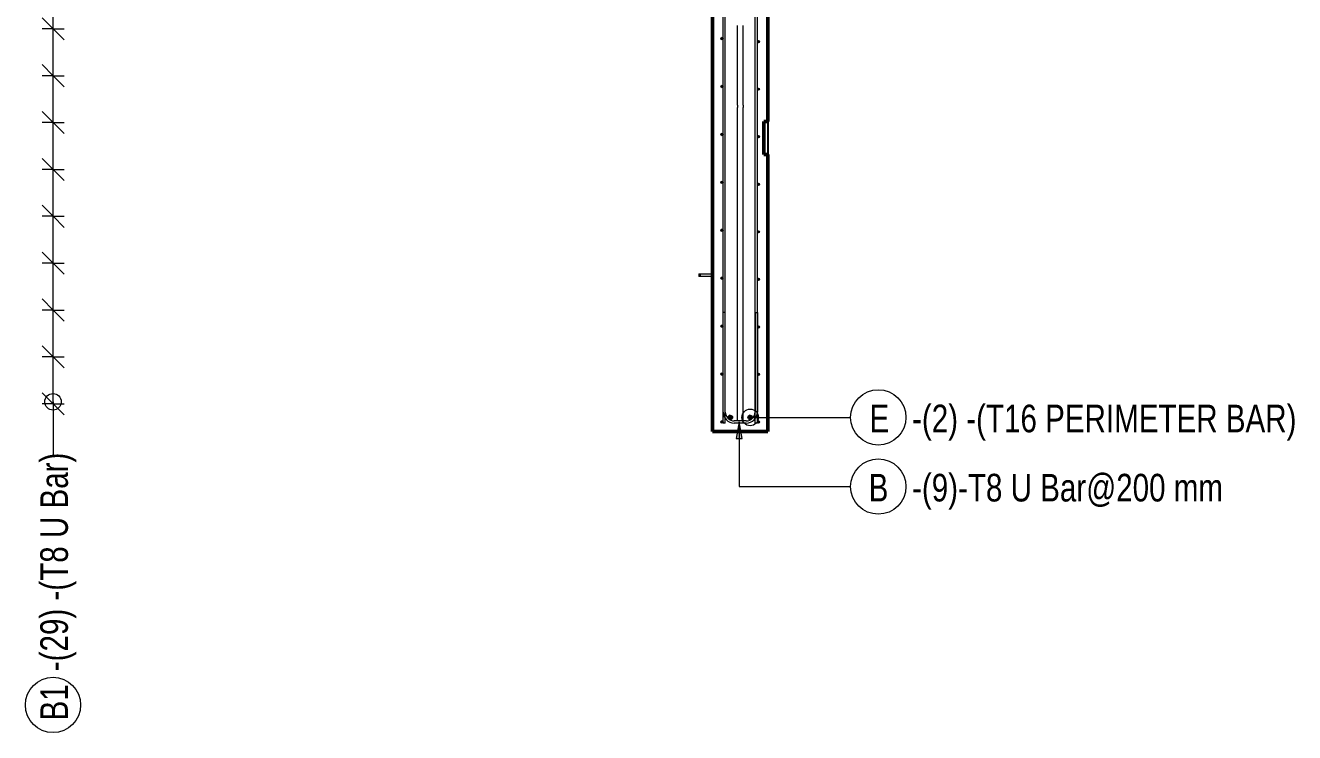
# Model space of a CAD drawing. Header units: millimetres. Extents: x 840 to 20197, y -2485 to 18696.
# Drawn here: x 6832 to 11425, y -2485 to 74 of the extents above; entities that cross this region are included whole.
import ezdxf

# ---------------------------------------------------------------- set-up
doc = ezdxf.new("R2010")
doc.units = ezdxf.units.MM
for name, color, linetype, lineweight in [('A-ANNO-DIMS', 211, 'Continuous', 9), ('A-ANNO-DIMS-40', 211, 'Continuous', 9), ('A-GENM', 13, 'Continuous', 18), ('A-WALL', 113, 'Continuous', 25), ('S-RBAR', 171, 'Continuous', 18), ('S-RBAR-IDEN', 171, 'Continuous', 9)]:
    doc.layers.add(name, color=color, linetype=linetype, lineweight=lineweight)
doc.styles.add('Arial', font='arial.ttf', dxfattribs={"height": 95.25})
doc.styles.add('Nirmala UI Semilight', font='NirmalaS.ttf', dxfattribs={"width": 0.8, "height": 100})
doc.dimstyles.new('Arrow_Filled_-_2_5_NI_UI_1', dxfattribs={"dimscale": 304.8, "dimtxt": 104.736395, "dimasz": 0.262467, "dimexe": 0.131234, "dimexo": 0.0625, "dimgap": 0.131234, "dimtad": 1, "dimdec": 4, "dimzin": 0, "dimdsep": 46, "dimtxsty": 'Arial', "dimblk1": 'OBLIQUE', "dimblk2": 'OBLIQUE', "dimsah": 1, "dimcen": 0.09, "dimazin": 0, "dimtfac": 1, "dimtdec": 4, "dimtix": 1, "dimtmove": 0, "dimatfit": 3, "dimfxl": 0.131234, "dimfxlon": 1, "dimtvp": 1, "dimtolj": 1, "dimtzin": 0, "dimarcsym": 2})

# ---------------------------------------------------------------- blocks, each defined once
blk = doc.blocks.new('RR spread anchor face based - RR-SA-2_5-150-1726819-Elevation Right Copy 1')
at = {"layer": 'A-GENM'}
for p, q in [((17885.4, 3140), (17890.4, 3140)), ((17885.4, 3140), (17885.4, 3130)), ((17890.4, 3130), (17885.4, 3130)), ((17890.4, 3140), (17935.4, 3140)), ((17890.4, 3140), (17890.4, 3130)), ((17935.4, 3130), (17890.4, 3130))]:
    blk.add_line(p, q, dxfattribs=at)
blk = doc.blocks.new('DIMBLOCK27-Elevation Front Copy 1')
at = {"layer": 'A-ANNO-DIMS-40'}
for p, q in [((6932.6, -1125.5), (6892.6, -1085.5)), ((6932.6, -1125.5), (6892.6, -1125.5)), ((6932.6, -1295), (6932.6, -1125.5)), ((6932.6, -1125.5), (6972.6, -1165.5)), ((6932.6, -1125.5), (6972.6, -1125.5)), ((6932.6, -1295), (6892.6, -1255)), ((6932.6, -1295), (6892.6, -1295)), ((6932.6, -1295), (6972.6, -1335)), ((6932.6, -1295), (6972.6, -1295))]:
    blk.add_line(p, q, dxfattribs=at)
blk = doc.blocks.new('_Oblique')
at = {"color": 0, "linetype": 'ByBlock', "lineweight": -2}
blk.add_line((-0.5, -0.5), (0.5, 0.5), dxfattribs=at)
blk = doc.blocks.new('DIMBLOCK28-Elevation Front Copy 1')
at = {"layer": 'A-ANNO-DIMS-40'}
for p, q in [((6932.6, -956), (6892.6, -916)), ((6932.6, -956), (6892.6, -956)), ((6932.6, -1125.5), (6932.6, -956)), ((6932.6, -956), (6972.6, -996)), ((6932.6, -956), (6972.6, -956)), ((6932.6, -1125.5), (6892.6, -1085.5)), ((6932.6, -1125.5), (6892.6, -1125.5)), ((6932.6, -1125.5), (6972.6, -1165.5)), ((6932.6, -1125.5), (6972.6, -1125.5))]:
    blk.add_line(p, q, dxfattribs=at)
blk = doc.blocks.new('DIMBLOCK29-Elevation Front Copy 1')
at = {"layer": 'A-ANNO-DIMS-40'}
for p, q in [((6932.6, -786.5), (6892.6, -746.5)), ((6932.6, -786.5), (6892.6, -786.5)), ((6932.6, -956), (6932.6, -786.5)), ((6932.6, -786.5), (6972.6, -826.5)), ((6932.6, -786.5), (6972.6, -786.5)), ((6932.6, -956), (6892.6, -916)), ((6932.6, -956), (6892.6, -956)), ((6932.6, -956), (6972.6, -996)), ((6932.6, -956), (6972.6, -956))]:
    blk.add_line(p, q, dxfattribs=at)
blk = doc.blocks.new('DIMBLOCK30-Elevation Front Copy 1')
at = {"layer": 'A-ANNO-DIMS-40'}
for p, q in [((6932.6, -617), (6892.6, -577)), ((6932.6, -617), (6892.6, -617)), ((6932.6, -786.5), (6932.6, -617)), ((6932.6, -617), (6972.6, -657)), ((6932.6, -617), (6972.6, -617)), ((6932.6, -786.5), (6892.6, -746.5)), ((6932.6, -786.5), (6892.6, -786.5)), ((6932.6, -786.5), (6972.6, -826.5)), ((6932.6, -786.5), (6972.6, -786.5))]:
    blk.add_line(p, q, dxfattribs=at)
blk = doc.blocks.new('DIMBLOCK31-Elevation Front Copy 1')
at = {"layer": 'A-ANNO-DIMS-40'}
for p, q in [((6932.6, -447.5), (6892.6, -407.5)), ((6932.6, -447.5), (6892.6, -447.5)), ((6932.6, -617), (6932.6, -447.5)), ((6932.6, -447.5), (6972.6, -487.5)), ((6932.6, -447.5), (6972.6, -447.5)), ((6932.6, -617), (6892.6, -577)), ((6932.6, -617), (6892.6, -617)), ((6932.6, -617), (6972.6, -657)), ((6932.6, -617), (6972.6, -617))]:
    blk.add_line(p, q, dxfattribs=at)
blk = doc.blocks.new('DIMBLOCK32-Elevation Front Copy 1')
at = {"layer": 'A-ANNO-DIMS-40'}
for p, q in [((6932.6, -278), (6892.6, -238)), ((6932.6, -278), (6892.6, -278)), ((6932.6, -447.5), (6932.6, -278)), ((6932.6, -278), (6972.6, -318)), ((6932.6, -278), (6972.6, -278)), ((6932.6, -447.5), (6892.6, -407.5)), ((6932.6, -447.5), (6892.6, -447.5)), ((6932.6, -447.5), (6972.6, -487.5)), ((6932.6, -447.5), (6972.6, -447.5))]:
    blk.add_line(p, q, dxfattribs=at)
blk = doc.blocks.new('DIMBLOCK33-Elevation Front Copy 1')
at = {"layer": 'A-ANNO-DIMS-40'}
for p, q in [((6932.6, -108.5), (6892.6, -68.5)), ((6932.6, -108.5), (6892.6, -108.5)), ((6932.6, -278), (6932.6, -108.5)), ((6932.6, -108.5), (6972.6, -148.5)), ((6932.6, -108.5), (6972.6, -108.5)), ((6932.6, -278), (6892.6, -238)), ((6932.6, -278), (6892.6, -278)), ((6932.6, -278), (6972.6, -318)), ((6932.6, -278), (6972.6, -278))]:
    blk.add_line(p, q, dxfattribs=at)
blk = doc.blocks.new('DIMBLOCK34-Elevation Front Copy 1')
at = {"layer": 'A-ANNO-DIMS-40'}
for p, q in [((6932.6, 61), (6892.6, 101)), ((6932.6, 61), (6892.6, 61)), ((6932.6, -108.5), (6932.6, 61)), ((6932.6, 61), (6972.6, 21)), ((6932.6, 61), (6972.6, 61)), ((6932.6, -108.5), (6892.6, -68.5)), ((6932.6, -108.5), (6892.6, -108.5)), ((6932.6, -108.5), (6972.6, -148.5)), ((6932.6, -108.5), (6972.6, -108.5))]:
    blk.add_line(p, q, dxfattribs=at)
blk = doc.blocks.new('DIMBLOCK35-Elevation Front Copy 1')
at = {"layer": 'A-ANNO-DIMS-40'}
for p, q in [((6932.6, 230.5), (6892.6, 270.5)), ((6932.6, 230.5), (6892.6, 230.5)), ((6932.6, 61), (6932.6, 230.5)), ((6932.6, 230.5), (6972.6, 190.5)), ((6932.6, 230.5), (6972.6, 230.5)), ((6932.6, 61), (6892.6, 101)), ((6932.6, 61), (6892.6, 61)), ((6932.6, 61), (6972.6, 21)), ((6932.6, 61), (6972.6, 61))]:
    blk.add_line(p, q, dxfattribs=at)
blk = doc.blocks.new('DIMBLOCK56-Elevation Front Copy 1')
at = {"layer": 'A-ANNO-DIMS-40'}
for p, q in [((6932.6, 3620.5), (6892.6, 3660.5)), ((6932.6, 3620.5), (6892.6, 3620.5)), ((6932.6, -1295), (6932.6, 3620.5)), ((6932.6, 3451), (6932.6, 3620.5)), ((6932.6, 3620.5), (6972.6, 3580.5)), ((6932.6, 3620.5), (6972.6, 3620.5)), ((6932.6, 3451), (6892.6, 3491)), ((6932.6, 3451), (6892.6, 3451)), ((6932.6, 3281.5), (6932.6, 3451)), ((6932.6, 3451), (6972.6, 3411)), ((6932.6, 3451), (6972.6, 3451)), ((6932.6, 3281.5), (6892.6, 3321.5)), ((6932.6, 3281.5), (6892.6, 3281.5)), ((6932.6, 3112), (6932.6, 3281.5)), ((6932.6, 3281.5), (6972.6, 3241.5)), ((6932.6, 3281.5), (6972.6, 3281.5)), ((6932.6, 3112), (6892.6, 3152)), ((6932.6, 3112), (6892.6, 3112)), ((6932.6, 2942.5), (6932.6, 3112)), ((6932.6, 3112), (6972.6, 3072)), ((6932.6, 3112), (6972.6, 3112)), ((6932.6, 2942.5), (6892.6, 2982.5)), ((6932.6, 2942.5), (6892.6, 2942.5)), ((6932.6, 2773), (6932.6, 2942.5)), ((6932.6, 2942.5), (6972.6, 2902.5)), ((6932.6, 2942.5), (6972.6, 2942.5)), ((6932.6, 2773), (6892.6, 2813)), ((6932.6, 2773), (6892.6, 2773)), ((6932.6, 2603.5), (6932.6, 2773)), ((6932.6, 2773), (6972.6, 2733)), ((6932.6, 2773), (6972.6, 2773)), ((6932.6, 2603.5), (6892.6, 2643.5)), ((6932.6, 2603.5), (6892.6, 2603.5)), ((6932.6, 2434), (6932.6, 2603.5)), ((6932.6, 2603.5), (6972.6, 2563.5)), ((6932.6, 2603.5), (6972.6, 2603.5)), ((6932.6, 2434), (6892.6, 2474)), ((6932.6, 2434), (6892.6, 2434)), ((6932.6, 2264.5), (6932.6, 2434)), ((6932.6, 2434), (6972.6, 2394)), ((6932.6, 2434), (6972.6, 2434)), ((6932.6, 2264.5), (6892.6, 2304.5)), ((6932.6, 2264.5), (6892.6, 2264.5)), ((6932.6, 2095), (6932.6, 2264.5)), ((6932.6, 2264.5), (6972.6, 2224.5)), ((6932.6, 2264.5), (6972.6, 2264.5)), ((6932.6, 2095), (6892.6, 2135)), ((6932.6, 2095), (6892.6, 2095)), ((6932.6, 1925.5), (6932.6, 2095)), ((6932.6, 2095), (6972.6, 2055)), ((6932.6, 2095), (6972.6, 2095)), ((6932.6, 1925.5), (6892.6, 1965.5)), ((6932.6, 1925.5), (6892.6, 1925.5)), ((6932.6, 1756), (6932.6, 1925.5)), ((6932.6, 1925.5), (6972.6, 1885.5)), ((6932.6, 1925.5), (6972.6, 1925.5)), ((6932.6, 1756), (6892.6, 1796)), ((6932.6, 1756), (6892.6, 1756)), ((6932.6, 1586.5), (6932.6, 1756)), ((6932.6, 1756), (6972.6, 1716)), ((6932.6, 1756), (6972.6, 1756)), ((6932.6, 1586.5), (6892.6, 1626.5)), ((6932.6, 1586.5), (6892.6, 1586.5)), ((6932.6, 1417), (6932.6, 1586.5)), ((6932.6, 1586.5), (6972.6, 1546.5)), ((6932.6, 1586.5), (6972.6, 1586.5)), ((6932.6, 1417), (6892.6, 1457)), ((6932.6, 1417), (6892.6, 1417)), ((6932.6, 1247.5), (6932.6, 1417)), ((6932.6, 1417), (6972.6, 1377)), ((6932.6, 1417), (6972.6, 1417)), ((6932.6, 1247.5), (6892.6, 1287.5)), ((6932.6, 1247.5), (6892.6, 1247.5)), ((6932.6, 1078), (6932.6, 1247.5)), ((6932.6, 1247.5), (6972.6, 1207.5)), ((6932.6, 1247.5), (6972.6, 1247.5)), ((6932.6, 1078), (6892.6, 1118)), ((6932.6, 1078), (6892.6, 1078)), ((6932.6, 908.5), (6932.6, 1078)), ((6932.6, 1078), (6972.6, 1038)), ((6932.6, 1078), (6972.6, 1078)), ((6932.6, 908.5), (6892.6, 948.5)), ((6932.6, 908.5), (6892.6, 908.5)), ((6932.6, 739), (6932.6, 908.5)), ((6932.6, 908.5), (6972.6, 868.5)), ((6932.6, 908.5), (6972.6, 908.5)), ((6932.6, 739), (6892.6, 779)), ((6932.6, 739), (6892.6, 739)), ((6932.6, 569.5), (6932.6, 739)), ((6932.6, 739), (6972.6, 699)), ((6932.6, 739), (6972.6, 739)), ((6932.6, 569.5), (6892.6, 609.5)), ((6932.6, 569.5), (6892.6, 569.5)), ((6932.6, 400), (6932.6, 569.5)), ((6932.6, 569.5), (6972.6, 529.5)), ((6932.6, 569.5), (6972.6, 569.5)), ((6932.6, 400), (6892.6, 440)), ((6932.6, 400), (6892.6, 400)), ((6932.6, 230.5), (6932.6, 400)), ((6932.6, 400), (6972.6, 360)), ((6932.6, 400), (6972.6, 400)), ((6932.6, 230.5), (6892.6, 270.5)), ((6932.6, 230.5), (6892.6, 230.5)), ((6932.6, 61), (6932.6, 230.5)), ((6932.6, 230.5), (6972.6, 190.5)), ((6932.6, 230.5), (6972.6, 230.5)), ((6932.6, 61), (6892.6, 101)), ((6932.6, 61), (6892.6, 61)), ((6932.6, -108.5), (6932.6, 61)), ((6932.6, 61), (6972.6, 21)), ((6932.6, 61), (6972.6, 61)), ((6932.6, -108.5), (6892.6, -68.5)), ((6932.6, -108.5), (6892.6, -108.5)), ((6932.6, -278), (6932.6, -108.5)), ((6932.6, -108.5), (6972.6, -148.5)), ((6932.6, -108.5), (6972.6, -108.5)), ((6932.6, -278), (6892.6, -238)), ((6932.6, -278), (6892.6, -278)), ((6932.6, -447.5), (6932.6, -278)), ((6932.6, -278), (6972.6, -318)), ((6932.6, -278), (6972.6, -278)), ((6932.6, -447.5), (6892.6, -407.5)), ((6932.6, -447.5), (6892.6, -447.5)), ((6932.6, -617), (6932.6, -447.5)), ((6932.6, -447.5), (6972.6, -487.5)), ((6932.6, -447.5), (6972.6, -447.5)), ((6932.6, -617), (6892.6, -577)), ((6932.6, -617), (6892.6, -617)), ((6932.6, -786.5), (6932.6, -617)), ((6932.6, -617), (6972.6, -657)), ((6932.6, -617), (6972.6, -617)), ((6932.6, -786.5), (6892.6, -746.5)), ((6932.6, -786.5), (6892.6, -786.5)), ((6932.6, -956), (6932.6, -786.5)), ((6932.6, -786.5), (6972.6, -826.5)), ((6932.6, -786.5), (6972.6, -786.5)), ((6932.6, -956), (6892.6, -916)), ((6932.6, -956), (6892.6, -956)), ((6932.6, -1125.5), (6932.6, -956)), ((6932.6, -956), (6972.6, -996)), ((6932.6, -956), (6972.6, -956)), ((6932.6, -1125.5), (6892.6, -1085.5)), ((6932.6, -1125.5), (6892.6, -1125.5)), ((6932.6, -1295), (6932.6, -1125.5)), ((6932.6, -1125.5), (6972.6, -1165.5)), ((6932.6, -1125.5), (6972.6, -1125.5)), ((6932.6, -1295), (6892.6, -1255)), ((6932.6, -1295), (6892.6, -1295)), ((6932.6, -1295), (6972.6, -1335)), ((6932.6, -1295), (6972.6, -1295))]:
    blk.add_line(p, q, dxfattribs=at)
blk = doc.blocks.new('_None')
blk = doc.blocks.new('M_Rebar Tag_rfa MARK - DOT 1_5-794230-Elevation Front Copy 1')
at = {"layer": 'S-RBAR-IDEN'}
blk.add_circle((4722.5, 5189.2), 100, dxfattribs=at)
blk = doc.blocks.new('M_Rebar Tag_rfa MARK - DOT 1_5-794230-Elevation Right Copy 1')
at = {"layer": 'S-RBAR-IDEN'}
blk.add_circle((18517.5, 4042.1), 100, dxfattribs=at)
blk = doc.blocks.new('M_Rebar Tag_rfa Dimension - ARROW-793927-Elevation Right Copy 1')
at = {"layer": 'S-RBAR-IDEN'}
blk.add_circle((16644.2, 4003.4), 100, dxfattribs=at)

msp = doc.modelspace()

# ---------------------------------------------------------------- hatches: boundary and pattern name
at = {"layer": 'S-RBAR'}
h = msp.add_hatch(color=256, dxfattribs=at)
edge = h.paths.add_edge_path()
edge.add_arc((9352.93624, 25.75862), 4, 0, 360)
for points in [[(9352.93624, 21.75862), (9356.93624, 25.75862), (9352.93624, 29.75862), (9348.93624, 25.75862)], [(9484.93624, 10.72414), (9488.93624, 14.72414), (9484.93624, 18.72414), (9480.93624, 14.72414)], [(9352.93624, -151.58621), (9356.93624, -147.58621), (9352.93624, -143.58621), (9348.93624, -147.58621)], [(9484.93624, -161.24138), (9488.93624, -157.24138), (9484.93624, -153.24138), (9480.93624, -157.24138)], [(9352.93624, -324.93103), (9356.93624, -320.93103), (9352.93624, -316.93103), (9348.93624, -320.93103)], [(9484.93624, -333.2069), (9488.93624, -329.2069), (9484.93624, -325.2069), (9480.93624, -329.2069)], [(9352.93624, -498.27586), (9356.93624, -494.27586), (9352.93624, -490.27586), (9348.93624, -494.27586), (9349.78452, -495.12414)], [(9484.93624, -505.17241), (9488.93624, -501.17241), (9484.93624, -497.17241), (9480.93624, -501.17241)], [(9352.93624, -671.62069), (9356.93624, -667.62069), (9352.93624, -663.62069), (9348.93624, -667.62069)], [(9484.93624, -677.13793), (9488.93624, -673.13793), (9484.93624, -669.13793), (9480.93624, -673.13793)], [(9352.93624, -844.96552), (9356.93624, -840.96552), (9352.93624, -836.96552), (9348.93624, -840.96552)], [(9484.93624, -849.10345), (9488.93624, -845.10345), (9484.93624, -841.10345), (9480.93624, -845.10345)], [(9352.93624, -1018.31034), (9356.93624, -1014.31034), (9352.93624, -1010.31034), (9348.93624, -1014.31034)], [(9484.93624, -1021.06897), (9488.93624, -1017.06897), (9484.93624, -1013.06897), (9480.93624, -1017.06897)], [(9352.93624, -1191.65517), (9356.93624, -1187.65517), (9352.93624, -1183.65517), (9348.93624, -1187.65517)], [(9484.93624, -1193.03448), (9488.93624, -1189.03448), (9484.93624, -1185.03448), (9480.93624, -1189.03448)], [(9352.93624, -1365), (9356.93624, -1361), (9352.93624, -1357), (9348.93624, -1361)], [(9380.58378, -1352.10845), (9389.52805, -1349.20228), (9389.52805, -1339.79772), (9380.58378, -1336.89155), (9375.05591, -1344.5)], [(9452.41379, -1352.10845), (9461.35807, -1349.20228), (9461.35807, -1339.79772), (9452.41379, -1336.89155), (9446.88593, -1344.5)], [(9484.93624, -1365), (9488.93624, -1361), (9484.93624, -1357), (9480.93624, -1361)]]:
    msp.add_hatch(color=256, dxfattribs=at).paths.add_polyline_path(points)
h = msp.add_hatch(color=256, dxfattribs=at)
edge = h.paths.add_edge_path()
edge.add_arc((9484.93624, 14.72414), 4, 0, 360)
h = msp.add_hatch(color=256, dxfattribs=at)
edge = h.paths.add_edge_path()
edge.add_arc((9352.93624, -147.58621), 4, 0, 360)
h = msp.add_hatch(color=256, dxfattribs=at)
edge = h.paths.add_edge_path()
edge.add_arc((9484.93624, -157.24138), 4, 0, 360)
h = msp.add_hatch(color=256, dxfattribs=at)
edge = h.paths.add_edge_path()
edge.add_arc((9352.93624, -320.93103), 4, 0, 360)
h = msp.add_hatch(color=256, dxfattribs=at)
edge = h.paths.add_edge_path()
edge.add_arc((9484.93624, -329.2069), 4, 0, 360)
h = msp.add_hatch(color=256, dxfattribs=at)
edge = h.paths.add_edge_path()
edge.add_arc((9352.93624, -494.27586), 4, 0, 360)
h = msp.add_hatch(color=256, dxfattribs=at)
edge = h.paths.add_edge_path()
edge.add_arc((9484.93624, -501.17241), 4, 0, 360)
h = msp.add_hatch(color=256, dxfattribs=at)
edge = h.paths.add_edge_path()
edge.add_arc((9352.93624, -667.62069), 4, 0, 360)
h = msp.add_hatch(color=256, dxfattribs=at)
edge = h.paths.add_edge_path()
edge.add_arc((9484.93624, -673.13793), 4, 0, 360)
h = msp.add_hatch(color=256, dxfattribs=at)
edge = h.paths.add_edge_path()
edge.add_arc((9352.93624, -840.96552), 4, 0, 360)
h = msp.add_hatch(color=256, dxfattribs=at)
edge = h.paths.add_edge_path()
edge.add_arc((9484.93624, -845.10345), 4, 0, 360)
h = msp.add_hatch(color=256, dxfattribs=at)
edge = h.paths.add_edge_path()
edge.add_arc((9352.93624, -1014.31034), 4, 0, 360)
h = msp.add_hatch(color=256, dxfattribs=at)
edge = h.paths.add_edge_path()
edge.add_arc((9484.93624, -1017.06897), 4, 0, 360)
h = msp.add_hatch(color=256, dxfattribs=at)
edge = h.paths.add_edge_path()
edge.add_arc((9352.93624, -1187.65517), 4, 0, 360)
h = msp.add_hatch(color=256, dxfattribs=at)
edge = h.paths.add_edge_path()
edge.add_arc((9484.93624, -1189.03448), 4, 0, 360)
h = msp.add_hatch(color=256, dxfattribs=at)
edge = h.paths.add_edge_path()
edge.add_arc((9352.93624, -1361), 4, 0, 360)
h = msp.add_hatch(color=256, dxfattribs=at)
edge = h.paths.add_edge_path()
edge.add_arc((9383.05591, -1344.5), 8, 0, 360)
h = msp.add_hatch(color=256, dxfattribs=at)
edge = h.paths.add_edge_path()
edge.add_arc((9454.88593, -1344.5), 8, 0, 360)
h = msp.add_hatch(color=256, dxfattribs=at)
edge = h.paths.add_edge_path()
edge.add_arc((9484.93624, -1361), 4, 0, 360)
at = {"layer": 'S-RBAR-IDEN'}
msp.add_hatch(color=256, dxfattribs=at).paths.add_polyline_path([(9415.21324, -1361), (9404.63362, -1421), (9425.79286, -1421)])

# ---------------------------------------------------------------- linework, layer by layer
at = {"layer": 'A-WALL', "lineweight": 50}
for p, q in [((9318.93624, 3622), (9318.93624, -1395)), ((9518.93624, -274.56426), (9518.93624, 560.54104)), ((9503.93624, -394.05574), (9503.93624, -274.56426)), ((9503.93624, -274.56426), (9518.93624, -274.56426)), ((9518.93624, -394.05574), (9503.93624, -394.05574)), ((9518.93624, -1395), (9518.93624, -394.05574)), ((9318.93624, -1395), (9518.93624, -1395))]:
    msp.add_line(p, q, dxfattribs=at)
at = {"layer": 'A-WALL'}
msp.add_line((9518.93624, -274.56426), (9518.93624, -394.05574), dxfattribs=at)
at = {"layer": 'S-RBAR'}
for p, q in [((9356.93624, -1365), (9356.93624, 3670)), ((9364.93624, -1365), (9364.93624, 3670)), ((9472.93624, -1365), (9472.93624, 3630)), ((9480.93624, -1365), (9480.93624, 3630)), ((9408.93624, 64.65674), (9408.93624, 73.54951)), ((9408.93624, -214.4535), (9408.93624, 64.65674)), ((9428.93624, 64.65674), (9428.93624, 73.54951)), ((9428.93624, -214.4535), (9428.93624, 64.65674)), ((9352.93624, 29.75862), (9348.93624, 25.75862)), ((9348.93624, 25.75862), (9352.93624, 21.75862)), ((9356.93624, 25.75862), (9352.93624, 29.75862)), ((9352.93624, 21.75862), (9356.93624, 25.75862)), ((9484.93624, 18.72414), (9480.93624, 14.72414)), ((9480.93624, 14.72414), (9484.93624, 10.72414)), ((9488.93624, 14.72414), (9484.93624, 18.72414)), ((9484.93624, 10.72414), (9488.93624, 14.72414)), ((9352.93624, -143.58621), (9348.93624, -147.58621)), ((9348.93624, -147.58621), (9352.93624, -151.58621)), ((9356.93624, -147.58621), (9352.93624, -143.58621)), ((9352.93624, -151.58621), (9356.93624, -147.58621)), ((9484.93624, -153.24138), (9480.93624, -157.24138)), ((9480.93624, -157.24138), (9484.93624, -161.24138)), ((9488.93624, -157.24138), (9484.93624, -153.24138)), ((9484.93624, -161.24138), (9488.93624, -157.24138)), ((9408.93624, -214.4535), (9408.93624, -223.34627)), ((9408.93624, -1357), (9408.93624, -223.34627)), ((9428.93624, -214.4535), (9428.93624, -223.34627)), ((9428.93624, -1357), (9428.93624, -223.34627)), ((9352.93624, -316.93103), (9348.93624, -320.93103)), ((9348.93624, -320.93103), (9352.93624, -324.93103)), ((9356.93624, -320.93103), (9352.93624, -316.93103)), ((9352.93624, -324.93103), (9356.93624, -320.93103)), ((9484.93624, -325.2069), (9480.93624, -329.2069)), ((9480.93624, -329.2069), (9484.93624, -333.2069)), ((9488.93624, -329.2069), (9484.93624, -325.2069)), ((9484.93624, -333.2069), (9488.93624, -329.2069)), ((9352.93624, -490.27586), (9348.93624, -494.27586)), ((9348.93624, -494.27586), (9349.78452, -495.12414)), ((9349.78452, -495.12414), (9352.93624, -498.27586)), ((9356.93624, -494.27586), (9352.93624, -490.27586)), ((9352.93624, -498.27586), (9356.93624, -494.27586)), ((9484.93624, -497.17241), (9480.93624, -501.17241)), ((9480.93624, -501.17241), (9484.93624, -505.17241)), ((9488.93624, -501.17241), (9484.93624, -497.17241)), ((9484.93624, -505.17241), (9488.93624, -501.17241)), ((9352.93624, -663.62069), (9348.93624, -667.62069)), ((9348.93624, -667.62069), (9352.93624, -671.62069)), ((9356.93624, -667.62069), (9352.93624, -663.62069)), ((9352.93624, -671.62069), (9356.93624, -667.62069)), ((9484.93624, -669.13793), (9480.93624, -673.13793)), ((9480.93624, -673.13793), (9484.93624, -677.13793)), ((9488.93624, -673.13793), (9484.93624, -669.13793)), ((9484.93624, -677.13793), (9488.93624, -673.13793)), ((9352.93624, -836.96552), (9348.93624, -840.96552)), ((9348.93624, -840.96552), (9352.93624, -844.96552)), ((9356.93624, -840.96552), (9352.93624, -836.96552)), ((9352.93624, -844.96552), (9356.93624, -840.96552)), ((9484.93624, -841.10345), (9480.93624, -845.10345)), ((9480.93624, -845.10345), (9484.93624, -849.10345)), ((9488.93624, -845.10345), (9484.93624, -841.10345)), ((9484.93624, -849.10345), (9488.93624, -845.10345)), ((9352.93624, -1010.31034), (9348.93624, -1014.31034)), ((9356.93624, -1014.31034), (9352.93624, -1010.31034)), ((9364.93624, -965), (9356.93624, -965)), ((9356.93624, -1325), (9356.93624, -965)), ((9364.93624, -1325), (9364.93624, -965)), ((9472.93624, -965), (9472.93624, -1325)), ((9472.93624, -965), (9480.93624, -965)), ((9480.93624, -965), (9480.93624, -1325)), ((9348.93624, -1014.31034), (9352.93624, -1018.31034)), ((9352.93624, -1018.31034), (9356.93624, -1014.31034)), ((9484.93624, -1013.06897), (9480.93624, -1017.06897)), ((9480.93624, -1017.06897), (9484.93624, -1021.06897)), ((9488.93624, -1017.06897), (9484.93624, -1013.06897)), ((9484.93624, -1021.06897), (9488.93624, -1017.06897)), ((9352.93624, -1183.65517), (9348.93624, -1187.65517)), ((9348.93624, -1187.65517), (9352.93624, -1191.65517)), ((9356.93624, -1187.65517), (9352.93624, -1183.65517)), ((9352.93624, -1191.65517), (9356.93624, -1187.65517)), ((9484.93624, -1185.03448), (9480.93624, -1189.03448)), ((9480.93624, -1189.03448), (9484.93624, -1193.03448)), ((9488.93624, -1189.03448), (9484.93624, -1185.03448)), ((9484.93624, -1193.03448), (9488.93624, -1189.03448)), ((9352.93624, -1357), (9348.93624, -1361)), ((9348.93624, -1361), (9352.93624, -1365)), ((9356.93624, -1361), (9352.93624, -1357)), ((9352.93624, -1365), (9356.93624, -1361)), ((9364.93624, -1365), (9356.93624, -1365)), ((9380.58378, -1336.89155), (9375.05591, -1344.5)), ((9375.05591, -1344.5), (9380.58378, -1352.10845)), ((9389.52805, -1339.79772), (9380.58378, -1336.89155)), ((9380.58378, -1352.10845), (9389.52805, -1349.20228)), ((9389.52805, -1349.20228), (9389.52805, -1339.79772)), ((9440.93624, -1357), (9396.93624, -1357)), ((9440.93624, -1365), (9396.93624, -1365)), ((9452.41379, -1336.89155), (9446.88593, -1344.5)), ((9446.88593, -1344.5), (9452.41379, -1352.10845)), ((9461.35807, -1339.79772), (9452.41379, -1336.89155)), ((9452.41379, -1352.10845), (9461.35807, -1349.20228)), ((9461.35807, -1349.20228), (9461.35807, -1339.79772)), ((9480.93624, -1365), (9472.93624, -1365)), ((9484.93624, -1357), (9480.93624, -1361)), ((9480.93624, -1361), (9484.93624, -1365)), ((9488.93624, -1361), (9484.93624, -1357)), ((9484.93624, -1365), (9488.93624, -1361))]:
    msp.add_line(p, q, dxfattribs=at)
for centre, radius in [((9352.93624, 25.75862), 4), ((9484.93624, 14.72414), 4), ((9352.93624, -147.58621), 4), ((9484.93624, -157.24138), 4), ((9352.93624, -320.93103), 4), ((9484.93624, -329.2069), 4), ((9352.93624, -494.27586), 4), ((9484.93624, -501.17241), 4), ((9352.93624, -667.62069), 4), ((9484.93624, -673.13793), 4), ((9352.93624, -840.96552), 4), ((9484.93624, -845.10345), 4), ((9352.93624, -1014.31034), 4), ((9484.93624, -1017.06897), 4), ((9352.93624, -1187.65517), 4), ((9484.93624, -1189.03448), 4), ((9352.93624, -1361), 4), ((9383.05591, -1344.5), 8), ((9454.88593, -1344.5), 8), ((9484.93624, -1361), 4)]:
    msp.add_circle(centre, radius, dxfattribs=at)
for centre, radius, start, end in [((9396.93624, -1325), 40, 180, 270), ((9396.93624, -1325), 32, 180, 270), ((9440.93624, -1325), 32, 270, 0), ((9440.93624, -1325), 40, 270, 0)]:
    msp.add_arc(centre, radius, start, end, dxfattribs=at)
at = {"layer": 'S-RBAR-IDEN'}
for p, q in [((6932.31499, -1287.99683), (6932.31499, -1481.287)), ((9415.21324, -1361), (9404.63362, -1421)), ((9425.79286, -1421), (9415.21324, -1361)), ((9415.21324, -1361), (9415.21324, -1594.66206)), ((9454.98067, -1344.42409), (9818.42153, -1344.42409)), ((9404.63362, -1421), (9425.79286, -1421)), ((9415.21324, -1594.66206), (9818.42153, -1594.66206))]:
    msp.add_line(p, q, dxfattribs=at)
for centre in [(6932.31499, -1287.99683), (9454.98067, -1344.42409)]:
    msp.add_circle(centre, 30, dxfattribs=at)

# ---------------------------------------------------------------- block references
at = {"layer": 'A-GENM'}
msp.add_blockref('RR spread anchor face based - RR-SA-2_5-150-1726819-Elevation Right Copy 1', (-8616.49426, -3965.1), dxfattribs=at)
at = {"layer": 'S-RBAR-IDEN'}
for name, p in [('M_Rebar Tag_rfa MARK - DOT 1_5-794230-Elevation Right Copy 1', (-8599.08143, -5386.52369)), ('M_Rebar Tag_rfa Dimension - ARROW-793927-Elevation Right Copy 1', (-6725.76591, -5598.07712))]:
    msp.add_blockref(name, p, dxfattribs=at)
at = {"layer": 'S-RBAR-IDEN', "rotation": 89.99999999999991}
msp.add_blockref('M_Rebar Tag_rfa MARK - DOT 1_5-794230-Elevation Front Copy 1', (12121.47967, -7107.09469), dxfattribs=at)

# ---------------------------------------------------------------- texts
at = {"layer": 'S-RBAR-IDEN', "char_height": 100, "attachment_point": 1, "style": 'Nirmala UI Semilight'}
for s, insert, width in [('E', (9886.77237, -1298.34219), 69.2658), ('-(2) -(T16 PERIMETER BAR)', (10040.63288, -1298.34219), 1546.9362), ('B', (9883.57237, -1548.58016), 76.962), ('-(9)-T8 U Bar@200 mm', (10040.63288, -1548.58016), 1369.9236)]:
    msp.add_mtext(s, dxfattribs=dict(at, insert=insert, width=width))
at = {"layer": 'S-RBAR-IDEN', "char_height": 100, "attachment_point": 1, "rotation": 90, "style": 'Nirmala UI Semilight'}
for s, insert, width in [('-(29) -(T8 U Bar)', (6886.23309, -2262.407), 944.0672), ('B1', (6886.23309, -2440.58752), 128.27)]:
    msp.add_mtext(s, dxfattribs=dict(at, insert=insert, width=width))

# ---------------------------------------------------------------- dimensions: what is measured, and where the dimension line sits
at = {"layer": 'A-ANNO-DIMS'}
for base, p1, p2, text, override, picture, middle in [((6932.60813, 3620.51698), (6892.60813, -1295), (6892.60813, 3620.51698), '4916', {"dimpost": '<>', "dimblk1": 'None', "dimblk2": 'None', "dimsah": 1, "dimfxl": 4915.516977}, 'DIMBLOCK56-Elevation Front Copy 1', (6843.97605, 1162.75849)), ((6932.60813, 230.50527), (6892.60813, 61.00468), (6892.60813, 230.50527), ' ', {"dimpost": '<>', "dimfxl": 169.500585}, 'DIMBLOCK35-Elevation Front Copy 1', (6932.60813, 145.75498)), ((6932.60813, 61.00468), (6892.60813, -108.4959), (6892.60813, 61.00468), ' ', {"dimpost": '<>', "dimfxl": 169.500585}, 'DIMBLOCK34-Elevation Front Copy 1', (6932.60813, -23.74561)), ((6932.60813, -108.4959), (6892.60813, -277.99649), (6892.60813, -108.4959), ' ', {"dimpost": '<>', "dimfxl": 169.500585}, 'DIMBLOCK33-Elevation Front Copy 1', (6932.60813, -193.24619)), ((6932.60813, -277.99649), (6892.60813, -447.49707), (6892.60813, -277.99649), ' ', {"dimpost": '<>', "dimfxl": 169.500585}, 'DIMBLOCK32-Elevation Front Copy 1', (6932.60813, -362.74678)), ((6932.60813, -447.49707), (6892.60813, -616.99766), (6892.60813, -447.49707), ' ', {"dimpost": '<>', "dimfxl": 169.500585}, 'DIMBLOCK31-Elevation Front Copy 1', (6932.60813, -532.24737)), ((6932.60813, -616.99766), (6892.60813, -786.49824), (6892.60813, -616.99766), ' ', {"dimpost": '<>', "dimfxl": 169.500585}, 'DIMBLOCK30-Elevation Front Copy 1', (6932.60813, -701.74795)), ((6932.60813, -786.49824), (6892.60813, -955.99883), (6892.60813, -786.49824), ' ', {"dimpost": '<>', "dimfxl": 169.500585}, 'DIMBLOCK29-Elevation Front Copy 1', (6932.60813, -871.24854)), ((6932.60813, -955.99883), (6892.60813, -1125.49941), (6892.60813, -955.99883), ' ', {"dimpost": '<>', "dimfxl": 169.500585}, 'DIMBLOCK28-Elevation Front Copy 1', (6932.60813, -1040.74912)), ((6932.60813, -1125.49941), (6892.60813, -1295), (6892.60813, -1125.49941), ' ', {"dimpost": '<>', "dimfxl": 169.500585}, 'DIMBLOCK27-Elevation Front Copy 1', (6932.60813, -1210.24971))]:
    dim = msp.add_linear_dim(base=base, p1=p1, p2=p2, angle=90, text=text, dimstyle='Arrow_Filled_-_2_5_NI_UI_1', override=override, dxfattribs=at)
    dim.commit()
    dim.dimension.update_dxf_attribs({"geometry": picture, "text_midpoint": middle})

doc.saveas('drawing.dxf')
